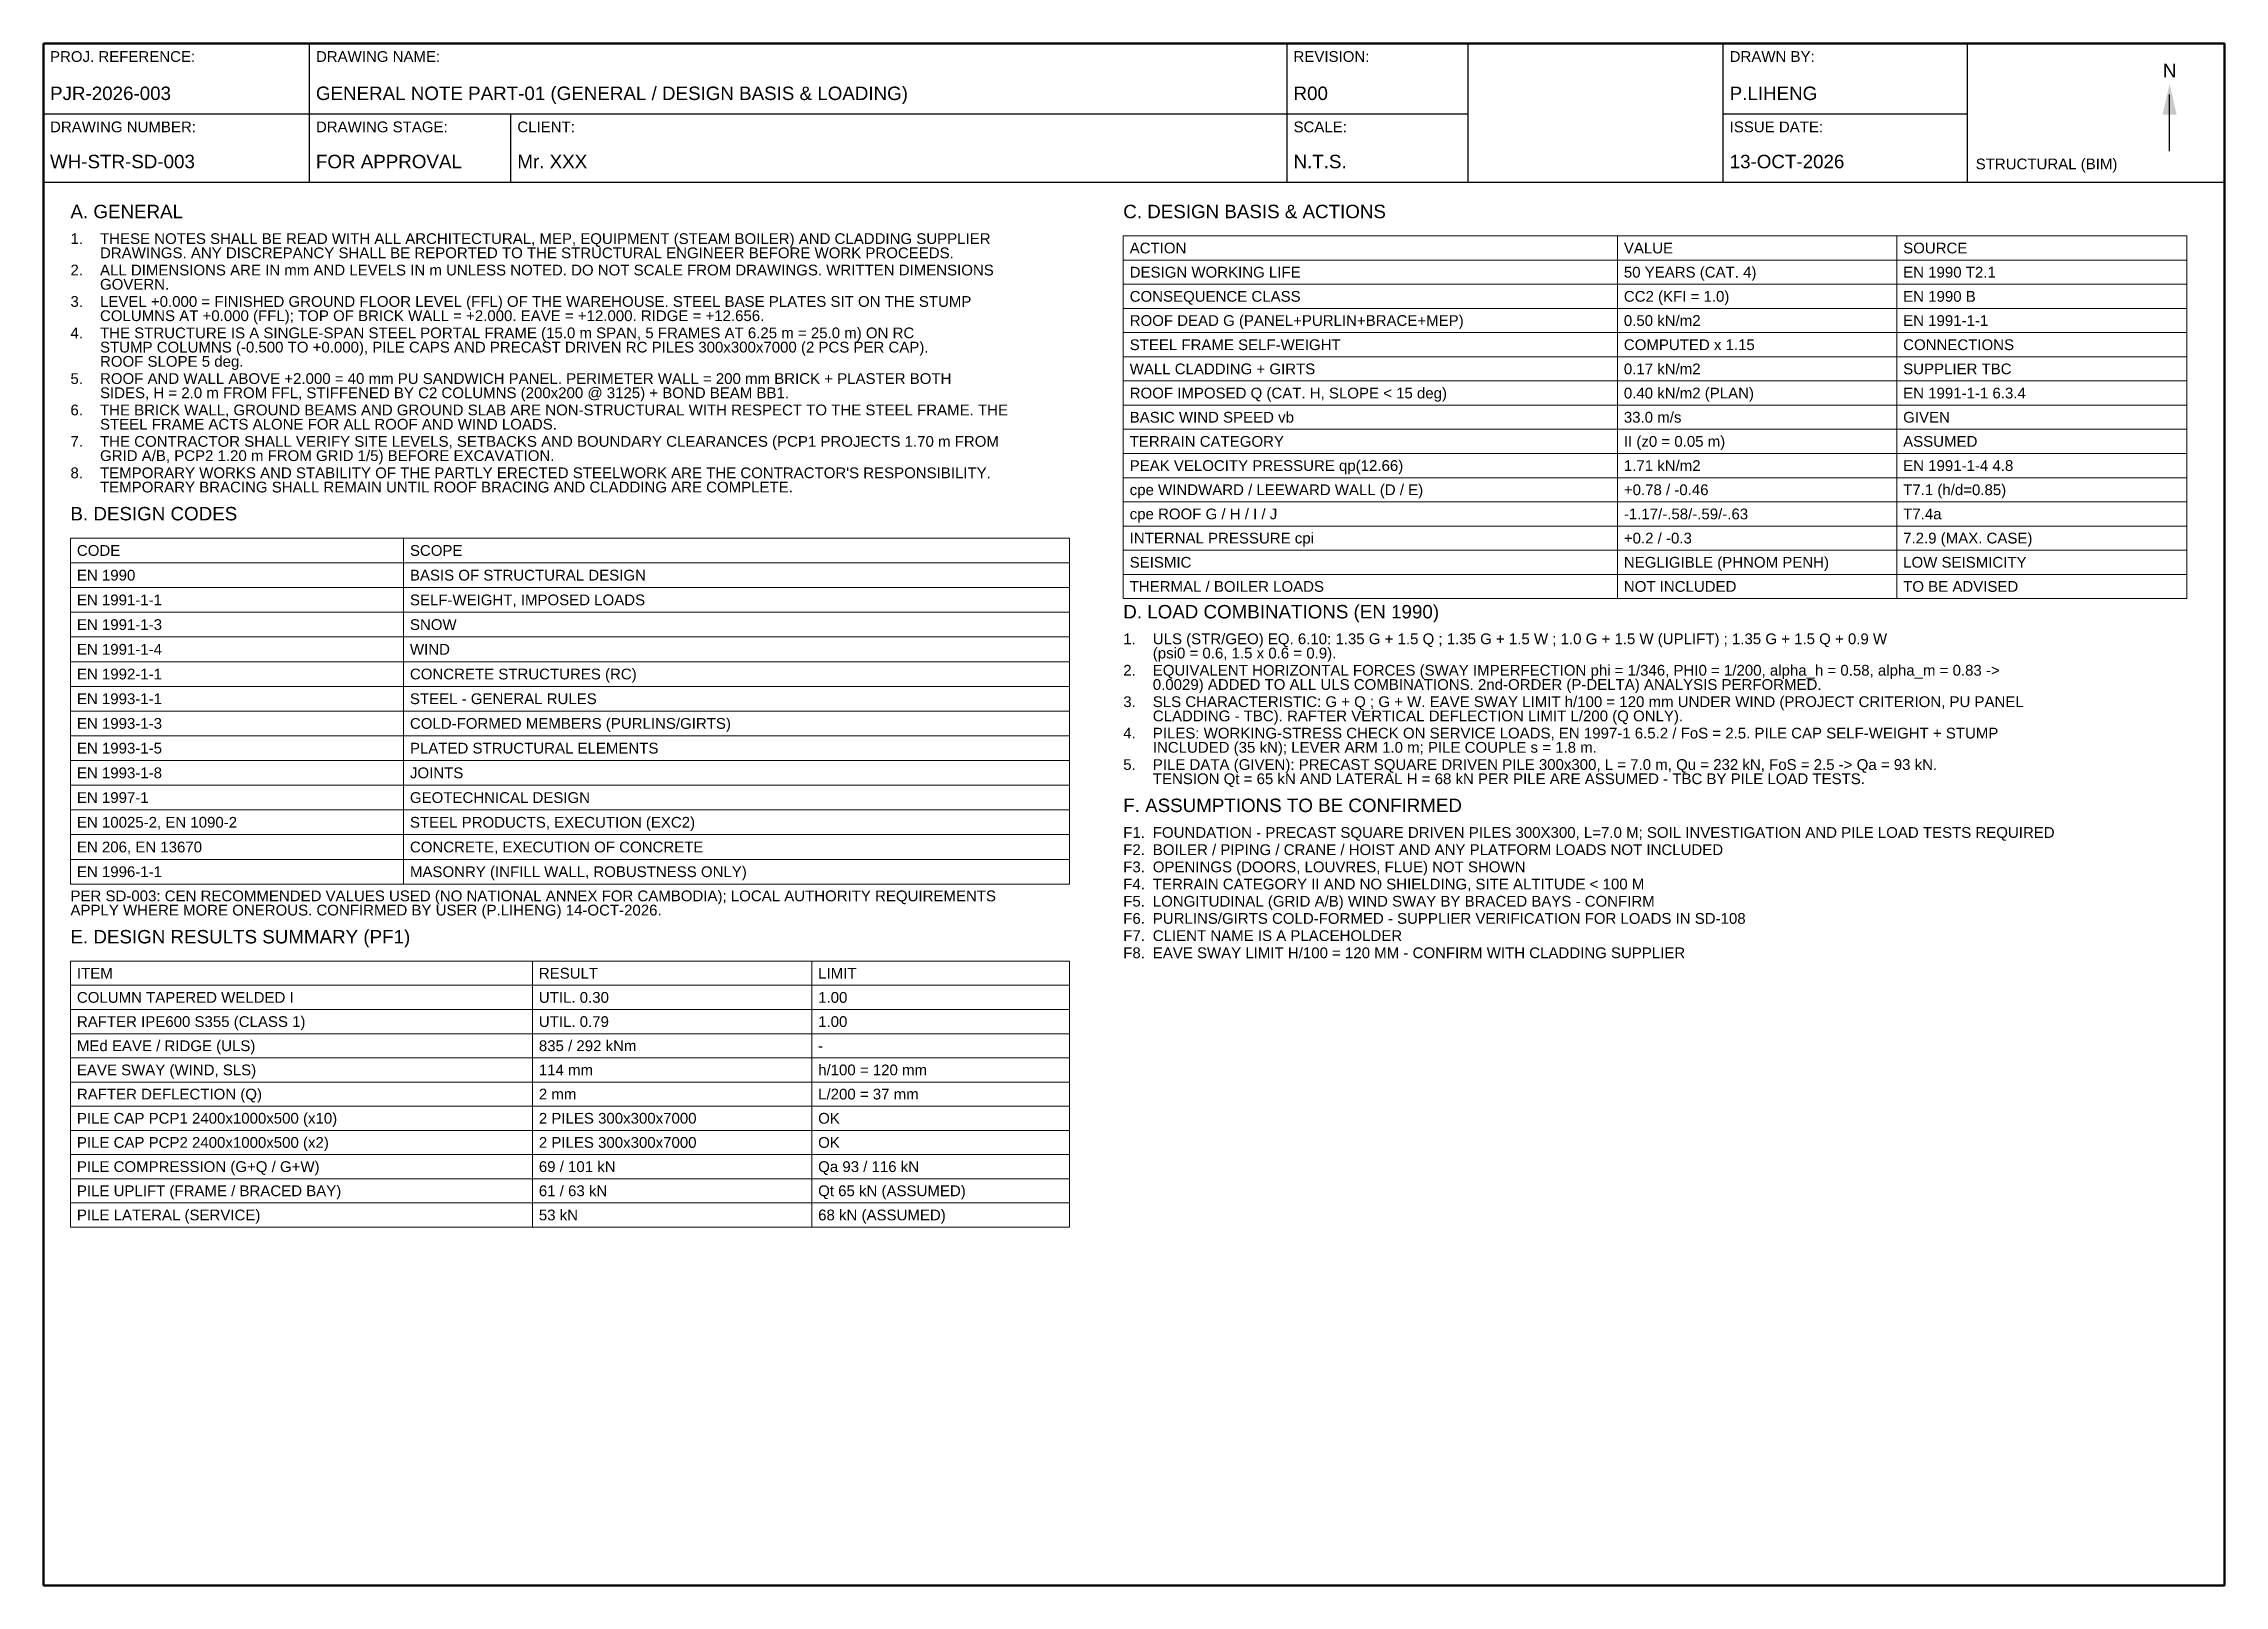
# Model space of a CAD drawing. Header units: millimetres. Extents: x 7 to 413, y 5 to 292.
import ezdxf
from ezdxf.enums import TextEntityAlignment as Align

# ---------------------------------------------------------------- set-up
doc = ezdxf.new("R2010")
doc.units = ezdxf.units.MM
for name, color, linetype, lineweight in [('S-ANNO-TABLE', 7, 'CONTINUOUS', 18), ('S-ANNO-TEXT', 7, 'CONTINUOUS', 18), ('S-TBLK-BORDER', 7, 'CONTINUOUS', 50), ('S-TBLK-LINE', 7, 'CONTINUOUS', 25), ('S-TBLK-TEXT', 7, 'CONTINUOUS', 18)]:
    doc.layers.add(name, color=color, linetype=linetype, lineweight=lineweight)
doc.styles.add('TEXT_2.0', font='arial.ttf')
doc.styles.add('TEXT_2.5', font='arial.ttf')

# ---------------------------------------------------------------- blocks, each defined once
blk = doc.blocks.new('STR_TITLEBLOCK_A3')
at = {"layer": 'S-TBLK-BORDER'}
blk.add_lwpolyline([(7, 5), (413, 5), (413, 292), (7, 292)], close=True, dxfattribs=at)
at = {"layer": 'S-TBLK-LINE'}
for p, q in [((56.5, 266.2), (56.5, 292)), ((238.5, 266.2), (238.5, 292)), ((272.2, 266.2), (272.2, 292)), ((319.7, 266.2), (319.7, 292)), ((365.2, 266.2), (365.2, 292)), ((402.8, 272), (402.8, 282.5)), ((7, 278.9), (272.2, 278.9)), ((94, 266.2), (94, 278.9)), ((319.7, 278.9), (365.2, 278.9)), ((7, 266.2), (413, 266.2))]:
    blk.add_line(p, q, dxfattribs=at)
blk.add_solid([(401.5, 278.8), (404.1, 278.8), (402.8, 284.5)], dxfattribs=at)
at = {"layer": 'S-TBLK-TEXT', "color": 8, "style": 'TEXT_2.0'}
for s, p in [('PROJ. REFERENCE:', (8.2, 288.6)), ('DRAWING NAME:', (57.7, 288.6)), ('REVISION:', (239.7, 288.6)), ('DRAWN BY:', (320.9, 288.6)), ('DRAWING NUMBER:', (8.2, 275.5)), ('DRAWING STAGE:', (57.7, 275.5)), ('CLIENT:', (95.2, 275.5)), ('SCALE:', (239.7, 275.5)), ('ISSUE DATE:', (320.9, 275.5))]:
    blk.add_text(s, height=2, dxfattribs=at).set_placement(p)
at = {"layer": 'S-TBLK-TEXT', "style": 'TEXT_2.5'}
blk.add_text('N', height=2.5, dxfattribs=at).set_placement((402.8, 287), align=Align.MIDDLE_CENTER)
at = {"layer": 'S-TBLK-TEXT', "style": 'TEXT_2.0'}
blk.add_text('STRUCTURAL (BIM)', height=2, dxfattribs=at).set_placement((366.7, 268.6))
at = {"layer": 'S-TBLK-TEXT', "style": 'TEXT_2.5'}
for tag, p in [('PROJ_REFERENCE', (8.2, 281.5)), ('DRAWING_NAME', (57.7, 281.5)), ('REVISION', (239.7, 281.5)), ('DRAWN_BY', (320.9, 281.5)), ('DRAWING_NUMBER', (8.2, 268.8)), ('DRAWING_STAGE', (57.7, 268.8)), ('CLIENT', (95.2, 268.8)), ('SCALE', (239.7, 268.8)), ('ISSUE_DATE', (320.9, 268.8))]:
    blk.add_attdef(tag, p, '', height=2.5, dxfattribs=at)

msp = doc.modelspace()

# ---------------------------------------------------------------- linework, layer by layer
at = {"layer": 'S-ANNO-TABLE'}
for points in [[(208, 251.7), (300, 251.7), (300, 256.2), (208, 256.2)], [(300, 251.7), (352, 251.7), (352, 256.2), (300, 256.2)], [(352, 251.7), (406, 251.7), (406, 256.2), (352, 256.2)], [(208, 247.2), (300, 247.2), (300, 251.7), (208, 251.7)], [(300, 247.2), (352, 247.2), (352, 251.7), (300, 251.7)], [(352, 247.2), (406, 247.2), (406, 251.7), (352, 251.7)], [(208, 242.7), (300, 242.7), (300, 247.2), (208, 247.2)], [(300, 242.7), (352, 242.7), (352, 247.2), (300, 247.2)], [(352, 242.7), (406, 242.7), (406, 247.2), (352, 247.2)], [(208, 238.2), (300, 238.2), (300, 242.7), (208, 242.7)], [(300, 238.2), (352, 238.2), (352, 242.7), (300, 242.7)], [(352, 238.2), (406, 238.2), (406, 242.7), (352, 242.7)], [(208, 233.7), (300, 233.7), (300, 238.2), (208, 238.2)], [(300, 233.7), (352, 233.7), (352, 238.2), (300, 238.2)], [(352, 233.7), (406, 233.7), (406, 238.2), (352, 238.2)], [(208, 229.2), (300, 229.2), (300, 233.7), (208, 233.7)], [(300, 229.2), (352, 229.2), (352, 233.7), (300, 233.7)], [(352, 229.2), (406, 229.2), (406, 233.7), (352, 233.7)], [(208, 224.7), (300, 224.7), (300, 229.2), (208, 229.2)], [(300, 224.7), (352, 224.7), (352, 229.2), (300, 229.2)], [(352, 224.7), (406, 224.7), (406, 229.2), (352, 229.2)], [(208, 220.2), (300, 220.2), (300, 224.7), (208, 224.7)], [(300, 220.2), (352, 220.2), (352, 224.7), (300, 224.7)], [(352, 220.2), (406, 220.2), (406, 224.7), (352, 224.7)], [(208, 215.7), (300, 215.7), (300, 220.2), (208, 220.2)], [(300, 215.7), (352, 215.7), (352, 220.2), (300, 220.2)], [(352, 215.7), (406, 215.7), (406, 220.2), (352, 220.2)], [(208, 211.2), (300, 211.2), (300, 215.7), (208, 215.7)], [(300, 211.2), (352, 211.2), (352, 215.7), (300, 215.7)], [(352, 211.2), (406, 211.2), (406, 215.7), (352, 215.7)], [(208, 206.7), (300, 206.7), (300, 211.2), (208, 211.2)], [(300, 206.7), (352, 206.7), (352, 211.2), (300, 211.2)], [(352, 206.7), (406, 206.7), (406, 211.2), (352, 211.2)], [(208, 202.2), (300, 202.2), (300, 206.7), (208, 206.7)], [(300, 202.2), (352, 202.2), (352, 206.7), (300, 206.7)], [(352, 202.2), (406, 202.2), (406, 206.7), (352, 206.7)], [(12, 195.35), (74, 195.35), (74, 199.95), (12, 199.95)], [(74, 195.35), (198, 195.35), (198, 199.95), (74, 199.95)], [(208, 197.7), (300, 197.7), (300, 202.2), (208, 202.2)], [(300, 197.7), (352, 197.7), (352, 202.2), (300, 202.2)], [(352, 197.7), (406, 197.7), (406, 202.2), (352, 202.2)], [(12, 190.75), (74, 190.75), (74, 195.35), (12, 195.35)], [(74, 190.75), (198, 190.75), (198, 195.35), (74, 195.35)], [(208, 193.2), (300, 193.2), (300, 197.7), (208, 197.7)], [(300, 193.2), (352, 193.2), (352, 197.7), (300, 197.7)], [(352, 193.2), (406, 193.2), (406, 197.7), (352, 197.7)], [(208, 188.7), (300, 188.7), (300, 193.2), (208, 193.2)], [(300, 188.7), (352, 188.7), (352, 193.2), (300, 193.2)], [(352, 188.7), (406, 188.7), (406, 193.2), (352, 193.2)], [(12, 186.15), (74, 186.15), (74, 190.75), (12, 190.75)], [(74, 186.15), (198, 186.15), (198, 190.75), (74, 190.75)], [(12, 181.55), (74, 181.55), (74, 186.15), (12, 186.15)], [(74, 181.55), (198, 181.55), (198, 186.15), (74, 186.15)], [(12, 176.95), (74, 176.95), (74, 181.55), (12, 181.55)], [(74, 176.95), (198, 176.95), (198, 181.55), (74, 181.55)], [(12, 172.35), (74, 172.35), (74, 176.95), (12, 176.95)], [(74, 172.35), (198, 172.35), (198, 176.95), (74, 176.95)], [(12, 167.75), (74, 167.75), (74, 172.35), (12, 172.35)], [(74, 167.75), (198, 167.75), (198, 172.35), (74, 172.35)], [(12, 163.15), (74, 163.15), (74, 167.75), (12, 167.75)], [(74, 163.15), (198, 163.15), (198, 167.75), (74, 167.75)], [(12, 158.55), (74, 158.55), (74, 163.15), (12, 163.15)], [(74, 158.55), (198, 158.55), (198, 163.15), (74, 163.15)], [(12, 153.95), (74, 153.95), (74, 158.55), (12, 158.55)], [(74, 153.95), (198, 153.95), (198, 158.55), (74, 158.55)], [(12, 149.35), (74, 149.35), (74, 153.95), (12, 153.95)], [(74, 149.35), (198, 149.35), (198, 153.95), (74, 153.95)], [(12, 144.75), (74, 144.75), (74, 149.35), (12, 149.35)], [(74, 144.75), (198, 144.75), (198, 149.35), (74, 149.35)], [(12, 140.15), (74, 140.15), (74, 144.75), (12, 144.75)], [(74, 140.15), (198, 140.15), (198, 144.75), (74, 144.75)], [(12, 135.55), (74, 135.55), (74, 140.15), (12, 140.15)], [(74, 135.55), (198, 135.55), (198, 140.15), (74, 140.15)], [(12, 116.7), (98, 116.7), (98, 121.2), (12, 121.2)], [(98, 116.7), (150, 116.7), (150, 121.2), (98, 121.2)], [(150, 116.7), (198, 116.7), (198, 121.2), (150, 121.2)], [(12, 112.2), (98, 112.2), (98, 116.7), (12, 116.7)], [(98, 112.2), (150, 112.2), (150, 116.7), (98, 116.7)], [(150, 112.2), (198, 112.2), (198, 116.7), (150, 116.7)], [(12, 107.7), (98, 107.7), (98, 112.2), (12, 112.2)], [(98, 107.7), (150, 107.7), (150, 112.2), (98, 112.2)], [(150, 107.7), (198, 107.7), (198, 112.2), (150, 112.2)], [(12, 103.2), (98, 103.2), (98, 107.7), (12, 107.7)], [(98, 103.2), (150, 103.2), (150, 107.7), (98, 107.7)], [(150, 103.2), (198, 103.2), (198, 107.7), (150, 107.7)], [(12, 98.7), (98, 98.7), (98, 103.2), (12, 103.2)], [(98, 98.7), (150, 98.7), (150, 103.2), (98, 103.2)], [(150, 98.7), (198, 98.7), (198, 103.2), (150, 103.2)], [(12, 94.2), (98, 94.2), (98, 98.7), (12, 98.7)], [(98, 94.2), (150, 94.2), (150, 98.7), (98, 98.7)], [(150, 94.2), (198, 94.2), (198, 98.7), (150, 98.7)], [(12, 89.7), (98, 89.7), (98, 94.2), (12, 94.2)], [(98, 89.7), (150, 89.7), (150, 94.2), (98, 94.2)], [(150, 89.7), (198, 89.7), (198, 94.2), (150, 94.2)], [(12, 85.2), (98, 85.2), (98, 89.7), (12, 89.7)], [(98, 85.2), (150, 85.2), (150, 89.7), (98, 89.7)], [(150, 85.2), (198, 85.2), (198, 89.7), (150, 89.7)], [(12, 80.7), (98, 80.7), (98, 85.2), (12, 85.2)], [(98, 80.7), (150, 80.7), (150, 85.2), (98, 85.2)], [(150, 80.7), (198, 80.7), (198, 85.2), (150, 85.2)], [(12, 76.2), (98, 76.2), (98, 80.7), (12, 80.7)], [(98, 76.2), (150, 76.2), (150, 80.7), (98, 80.7)], [(150, 76.2), (198, 76.2), (198, 80.7), (150, 80.7)], [(12, 71.7), (98, 71.7), (98, 76.2), (12, 76.2)], [(98, 71.7), (150, 71.7), (150, 76.2), (98, 76.2)], [(150, 71.7), (198, 71.7), (198, 76.2), (150, 76.2)]]:
    msp.add_lwpolyline(points, close=True, dxfattribs=at)

# ---------------------------------------------------------------- block references
at = {"layer": 'S-TBLK-LINE'}
msp.add_blockref('STR_TITLEBLOCK_A3', (0, 0), dxfattribs=at).add_auto_attribs({'PROJ_REFERENCE': 'PJR-2026-003', 'DRAWING_NAME': 'GENERAL NOTE PART-01 (GENERAL / DESIGN BASIS & LOADING)', 'REVISION': 'R00', 'DRAWN_BY': 'P.LIHENG', 'DRAWING_NUMBER': 'WH-STR-SD-003', 'DRAWING_STAGE': 'FOR APPROVAL', 'CLIENT': 'Mr. XXX', 'SCALE': 'N.T.S.', 'ISSUE_DATE': '13-OCT-2026'})

# ---------------------------------------------------------------- texts
at = {"layer": 'S-ANNO-TEXT'}
for s, height, style, p in [('A. GENERAL', 2.5, 'TEXT_2.5', (12, 259.5)), ('C. DESIGN BASIS & ACTIONS', 2.5, 'TEXT_2.5', (208, 259.5)), ('1.', 2, 'TEXT_2.0', (12, 254.7)), ('THESE NOTES SHALL BE READ WITH ALL ARCHITECTURAL, MEP, EQUIPMENT (STEAM BOILER) AND CLADDING SUPPLIER', 2, 'TEXT_2.0', (17.5, 254.7)), ('DRAWINGS. ANY DISCREPANCY SHALL BE REPORTED TO THE STRUCTURAL ENGINEER BEFORE WORK PROCEEDS.', 2, 'TEXT_2.0', (17.5, 252.05)), ('ACTION', 2, 'TEXT_2.0', (209.2, 252.95)), ('VALUE', 2, 'TEXT_2.0', (301.2, 252.95)), ('SOURCE', 2, 'TEXT_2.0', (353.2, 252.95)), ('2.', 2, 'TEXT_2.0', (12, 248.85)), ('ALL DIMENSIONS ARE IN mm AND LEVELS IN m UNLESS NOTED. DO NOT SCALE FROM DRAWINGS. WRITTEN DIMENSIONS', 2, 'TEXT_2.0', (17.5, 248.85)), ('GOVERN.', 2, 'TEXT_2.0', (17.5, 246.2)), ('DESIGN WORKING LIFE', 2, 'TEXT_2.0', (209.2, 248.45)), ('50 YEARS (CAT. 4)', 2, 'TEXT_2.0', (301.2, 248.45)), ('EN 1990 T2.1', 2, 'TEXT_2.0', (353.2, 248.45)), ('3.', 2, 'TEXT_2.0', (12, 243)), ('LEVEL +0.000 = FINISHED GROUND FLOOR LEVEL (FFL) OF THE WAREHOUSE. STEEL BASE PLATES SIT ON THE STUMP', 2, 'TEXT_2.0', (17.5, 243)), ('CONSEQUENCE CLASS', 2, 'TEXT_2.0', (209.2, 243.95)), ('CC2 (KFI = 1.0)', 2, 'TEXT_2.0', (301.2, 243.95)), ('EN 1990 B', 2, 'TEXT_2.0', (353.2, 243.95)), ('COLUMNS AT +0.000 (FFL); TOP OF BRICK WALL = +2.000. EAVE = +12.000. RIDGE = +12.656.', 2, 'TEXT_2.0', (17.5, 240.35)), ('ROOF DEAD G (PANEL+PURLIN+BRACE+MEP)', 2, 'TEXT_2.0', (209.2, 239.45)), ('0.50 kN/m2', 2, 'TEXT_2.0', (301.2, 239.45)), ('EN 1991-1-1', 2, 'TEXT_2.0', (353.2, 239.45)), ('4.', 2, 'TEXT_2.0', (12, 237.15)), ('THE STRUCTURE IS A SINGLE-SPAN STEEL PORTAL FRAME (15.0 m SPAN, 5 FRAMES AT 6.25 m = 25.0 m) ON RC', 2, 'TEXT_2.0', (17.5, 237.15)), ('STUMP COLUMNS (-0.500 TO +0.000), PILE CAPS AND PRECAST DRIVEN RC PILES 300x300x7000 (2 PCS PER CAP).', 2, 'TEXT_2.0', (17.5, 234.5)), ('STEEL FRAME SELF-WEIGHT', 2, 'TEXT_2.0', (209.2, 234.95)), ('COMPUTED x 1.15', 2, 'TEXT_2.0', (301.2, 234.95)), ('CONNECTIONS', 2, 'TEXT_2.0', (353.2, 234.95)), ('ROOF SLOPE 5 deg.', 2, 'TEXT_2.0', (17.5, 231.85)), ('WALL CLADDING + GIRTS', 2, 'TEXT_2.0', (209.2, 230.45)), ('0.17 kN/m2', 2, 'TEXT_2.0', (301.2, 230.45)), ('SUPPLIER TBC', 2, 'TEXT_2.0', (353.2, 230.45)), ('5.', 2, 'TEXT_2.0', (12, 228.65)), ('SIDES, H = 2.0 m FROM FFL, STIFFENED BY C2 COLUMNS (200x200 @ 3125) + BOND BEAM BB1.', 2, 'TEXT_2.0', (17.5, 226)), ('ROOF AND WALL ABOVE +2.000 = 40 mm PU SANDWICH PANEL. PERIMETER WALL = 200 mm BRICK + PLASTER BOTH', 2, 'TEXT_2.0', (17.5, 228.65)), ('ROOF IMPOSED Q (CAT. H, SLOPE < 15 deg)', 2, 'TEXT_2.0', (209.2, 225.95)), ('0.40 kN/m2 (PLAN)', 2, 'TEXT_2.0', (301.2, 225.95)), ('EN 1991-1-1 6.3.4', 2, 'TEXT_2.0', (353.2, 225.95)), ('6.', 2, 'TEXT_2.0', (12, 222.8)), ('THE BRICK WALL, GROUND BEAMS AND GROUND SLAB ARE NON-STRUCTURAL WITH RESPECT TO THE STEEL FRAME. THE', 2, 'TEXT_2.0', (17.5, 222.8)), ('BASIC WIND SPEED vb', 2, 'TEXT_2.0', (209.2, 221.45)), ('33.0 m/s', 2, 'TEXT_2.0', (301.2, 221.45)), ('GIVEN', 2, 'TEXT_2.0', (353.2, 221.45)), ('STEEL FRAME ACTS ALONE FOR ALL ROOF AND WIND LOADS.', 2, 'TEXT_2.0', (17.5, 220.15)), ('7.', 2, 'TEXT_2.0', (12, 216.95)), ('THE CONTRACTOR SHALL VERIFY SITE LEVELS, SETBACKS AND BOUNDARY CLEARANCES (PCP1 PROJECTS 1.70 m FROM', 2, 'TEXT_2.0', (17.5, 216.95)), ('GRID A/B, PCP2 1.20 m FROM GRID 1/5) BEFORE EXCAVATION.', 2, 'TEXT_2.0', (17.5, 214.3)), ('TERRAIN CATEGORY', 2, 'TEXT_2.0', (209.2, 216.95)), ('II (z0 = 0.05 m)', 2, 'TEXT_2.0', (301.2, 216.95)), ('ASSUMED', 2, 'TEXT_2.0', (353.2, 216.95)), ('8.', 2, 'TEXT_2.0', (12, 211.1)), ("TEMPORARY WORKS AND STABILITY OF THE PARTLY ERECTED STEELWORK ARE THE CONTRACTOR'S RESPONSIBILITY.", 2, 'TEXT_2.0', (17.5, 211.1)), ('PEAK VELOCITY PRESSURE qp(12.66)', 2, 'TEXT_2.0', (209.2, 212.45)), ('1.71 kN/m2', 2, 'TEXT_2.0', (301.2, 212.45)), ('EN 1991-1-4 4.8', 2, 'TEXT_2.0', (353.2, 212.45)), ('TEMPORARY BRACING SHALL REMAIN UNTIL ROOF BRACING AND CLADDING ARE COMPLETE.', 2, 'TEXT_2.0', (17.5, 208.45)), ('cpe WINDWARD / LEEWARD WALL (D / E)', 2, 'TEXT_2.0', (209.2, 207.95)), ('+0.78 / -0.46', 2, 'TEXT_2.0', (301.2, 207.95)), ('T7.1 (h/d=0.85)', 2, 'TEXT_2.0', (353.2, 207.95)), ('B. DESIGN CODES', 2.5, 'TEXT_2.5', (12, 203.25)), ('cpe ROOF G / H / I / J', 2, 'TEXT_2.0', (209.2, 203.45)), ('-1.17/-.58/-.59/-.63', 2, 'TEXT_2.0', (301.2, 203.45)), ('T7.4a', 2, 'TEXT_2.0', (353.2, 203.45)), ('INTERNAL PRESSURE cpi', 2, 'TEXT_2.0', (209.2, 198.95)), ('+0.2 / -0.3', 2, 'TEXT_2.0', (301.2, 198.95)), ('7.2.9 (MAX. CASE)', 2, 'TEXT_2.0', (353.2, 198.95)), ('CODE', 2, 'TEXT_2.0', (13.2, 196.65)), ('SCOPE', 2, 'TEXT_2.0', (75.2, 196.65)), ('SEISMIC', 2, 'TEXT_2.0', (209.2, 194.45)), ('NEGLIGIBLE (PHNOM PENH)', 2, 'TEXT_2.0', (301.2, 194.45)), ('LOW SEISMICITY', 2, 'TEXT_2.0', (353.2, 194.45)), ('EN 1990', 2, 'TEXT_2.0', (13.2, 192.05)), ('BASIS OF STRUCTURAL DESIGN', 2, 'TEXT_2.0', (75.2, 192.05)), ('THERMAL / BOILER LOADS', 2, 'TEXT_2.0', (209.2, 189.95)), ('NOT INCLUDED', 2, 'TEXT_2.0', (301.2, 189.95)), ('TO BE ADVISED', 2, 'TEXT_2.0', (353.2, 189.95)), ('EN 1991-1-1', 2, 'TEXT_2.0', (13.2, 187.45)), ('SELF-WEIGHT, IMPOSED LOADS', 2, 'TEXT_2.0', (75.2, 187.45)), ('D. LOAD COMBINATIONS (EN 1990)', 2.5, 'TEXT_2.5', (208, 185)), ('EN 1991-1-3', 2, 'TEXT_2.0', (13.2, 182.85)), ('SNOW', 2, 'TEXT_2.0', (75.2, 182.85)), ('EN 1991-1-4', 2, 'TEXT_2.0', (13.2, 178.25)), ('WIND', 2, 'TEXT_2.0', (75.2, 178.25)), ('1.', 2, 'TEXT_2.0', (208, 180.2)), ('(psi0 = 0.6, 1.5 x 0.6 = 0.9).', 2, 'TEXT_2.0', (213.5, 177.55)), ('ULS (STR/GEO) EQ. 6.10: 1.35 G + 1.5 Q ; 1.35 G + 1.5 W ; 1.0 G + 1.5 W (UPLIFT) ; 1.35 G + 1.5 Q + 0.9 W', 2, 'TEXT_2.0', (213.5, 180.2)), ('EN 1992-1-1', 2, 'TEXT_2.0', (13.2, 173.65)), ('CONCRETE STRUCTURES (RC)', 2, 'TEXT_2.0', (75.2, 173.65)), ('2.', 2, 'TEXT_2.0', (208, 174.35)), ('EQUIVALENT HORIZONTAL FORCES (SWAY IMPERFECTION phi = 1/346, PHI0 = 1/200, alpha_h = 0.58, alpha_m = 0.83 ->', 2, 'TEXT_2.0', (213.5, 174.35)), ('EN 1993-1-1', 2, 'TEXT_2.0', (13.2, 169.05)), ('STEEL - GENERAL RULES', 2, 'TEXT_2.0', (75.2, 169.05)), ('3.', 2, 'TEXT_2.0', (208, 168.5)), ('0.0029) ADDED TO ALL ULS COMBINATIONS. 2nd-ORDER (P-DELTA) ANALYSIS PERFORMED.', 2, 'TEXT_2.0', (213.5, 171.7)), ('SLS CHARACTERISTIC: G + Q ; G + W. EAVE SWAY LIMIT h/100 = 120 mm UNDER WIND (PROJECT CRITERION, PU PANEL', 2, 'TEXT_2.0', (213.5, 168.5)), ('EN 1993-1-3', 2, 'TEXT_2.0', (13.2, 164.45)), ('COLD-FORMED MEMBERS (PURLINS/GIRTS)', 2, 'TEXT_2.0', (75.2, 164.45)), ('CLADDING - TBC). RAFTER VERTICAL DEFLECTION LIMIT L/200 (Q ONLY).', 2, 'TEXT_2.0', (213.5, 165.85)), ('4.', 2, 'TEXT_2.0', (208, 162.65)), ('PILES: WORKING-STRESS CHECK ON SERVICE LOADS, EN 1997-1 6.5.2 / FoS = 2.5. PILE CAP SELF-WEIGHT + STUMP', 2, 'TEXT_2.0', (213.5, 162.65)), ('EN 1993-1-5', 2, 'TEXT_2.0', (13.2, 159.85)), ('PLATED STRUCTURAL ELEMENTS', 2, 'TEXT_2.0', (75.2, 159.85)), ('5.', 2, 'TEXT_2.0', (208, 156.8)), ('PILE DATA (GIVEN): PRECAST SQUARE DRIVEN PILE 300x300, L = 7.0 m, Qu = 232 kN, FoS = 2.5 -> Qa = 93 kN.', 2, 'TEXT_2.0', (213.5, 156.8)), ('INCLUDED (35 kN); LEVER ARM 1.0 m; PILE COUPLE s = 1.8 m.', 2, 'TEXT_2.0', (213.5, 160)), ('EN 1993-1-8', 2, 'TEXT_2.0', (13.2, 155.25)), ('JOINTS', 2, 'TEXT_2.0', (75.2, 155.25)), ('TENSION Qt = 65 kN AND LATERAL H = 68 kN PER PILE ARE ASSUMED - TBC BY PILE LOAD TESTS.', 2, 'TEXT_2.0', (213.5, 154.15)), ('EN 1997-1', 2, 'TEXT_2.0', (13.2, 150.65)), ('GEOTECHNICAL DESIGN', 2, 'TEXT_2.0', (75.2, 150.65)), ('F. ASSUMPTIONS TO BE CONFIRMED', 2.5, 'TEXT_2.5', (208, 148.95)), ('EN 10025-2, EN 1090-2', 2, 'TEXT_2.0', (13.2, 146.05)), ('STEEL PRODUCTS, EXECUTION (EXC2)', 2, 'TEXT_2.0', (75.2, 146.05)), ('FOUNDATION - PRECAST SQUARE DRIVEN PILES 300X300, L=7.0 M; SOIL INVESTIGATION AND PILE LOAD TESTS REQUIRED', 2, 'TEXT_2.0', (213.5, 144.15)), ('EN 206, EN 13670', 2, 'TEXT_2.0', (13.2, 141.45)), ('CONCRETE, EXECUTION OF CONCRETE', 2, 'TEXT_2.0', (75.2, 141.45)), ('F1.', 2, 'TEXT_2.0', (208, 144.15)), ('F2.', 2, 'TEXT_2.0', (208, 140.95)), ('BOILER / PIPING / CRANE / HOIST AND ANY PLATFORM LOADS NOT INCLUDED', 2, 'TEXT_2.0', (213.5, 140.95)), ('EN 1996-1-1', 2, 'TEXT_2.0', (13.2, 136.85)), ('MASONRY (INFILL WALL, ROBUSTNESS ONLY)', 2, 'TEXT_2.0', (75.2, 136.85)), ('F3.', 2, 'TEXT_2.0', (208, 137.75)), ('OPENINGS (DOORS, LOUVRES, FLUE) NOT SHOWN', 2, 'TEXT_2.0', (213.5, 137.75)), ('PER SD-003: CEN RECOMMENDED VALUES USED (NO NATIONAL ANNEX FOR CAMBODIA); LOCAL AUTHORITY REQUIREMENTS', 2, 'TEXT_2.0', (12, 132.35)), ('F4.', 2, 'TEXT_2.0', (208, 134.55)), ('TERRAIN CATEGORY II AND NO SHIELDING, SITE ALTITUDE < 100 M', 2, 'TEXT_2.0', (213.5, 134.55)), ('APPLY WHERE MORE ONEROUS. CONFIRMED BY USER (P.LIHENG) 14-OCT-2026.', 2, 'TEXT_2.0', (12, 129.7)), ('F5.', 2, 'TEXT_2.0', (208, 131.35)), ('F6.', 2, 'TEXT_2.0', (208, 128.15)), ('LONGITUDINAL (GRID A/B) WIND SWAY BY BRACED BAYS - CONFIRM', 2, 'TEXT_2.0', (213.5, 131.35)), ('PURLINS/GIRTS COLD-FORMED - SUPPLIER VERIFICATION FOR LOADS IN SD-108', 2, 'TEXT_2.0', (213.5, 128.15)), ('E. DESIGN RESULTS SUMMARY (PF1)', 2.5, 'TEXT_2.5', (12, 124.5)), ('F7.', 2, 'TEXT_2.0', (208, 124.95)), ('CLIENT NAME IS A PLACEHOLDER', 2, 'TEXT_2.0', (213.5, 124.95)), ('F8.', 2, 'TEXT_2.0', (208, 121.75)), ('EAVE SWAY LIMIT H/100 = 120 MM - CONFIRM WITH CLADDING SUPPLIER', 2, 'TEXT_2.0', (213.5, 121.75)), ('ITEM', 2, 'TEXT_2.0', (13.2, 117.95)), ('RESULT', 2, 'TEXT_2.0', (99.2, 117.95)), ('LIMIT', 2, 'TEXT_2.0', (151.2, 117.95)), ('COLUMN TAPERED WELDED I', 2, 'TEXT_2.0', (13.2, 113.45)), ('UTIL. 0.30', 2, 'TEXT_2.0', (99.2, 113.45)), ('1.00', 2, 'TEXT_2.0', (151.2, 113.45)), ('RAFTER IPE600 S355 (CLASS 1)', 2, 'TEXT_2.0', (13.2, 108.95)), ('UTIL. 0.79', 2, 'TEXT_2.0', (99.2, 108.95)), ('1.00', 2, 'TEXT_2.0', (151.2, 108.95)), ('MEd EAVE / RIDGE (ULS)', 2, 'TEXT_2.0', (13.2, 104.45)), ('835 / 292 kNm', 2, 'TEXT_2.0', (99.2, 104.45)), ('EAVE SWAY (WIND, SLS)', 2, 'TEXT_2.0', (13.2, 99.95)), ('114 mm', 2, 'TEXT_2.0', (99.2, 99.95)), ('-', 2, 'TEXT_2.0', (151.2, 104.45)), ('h/100 = 120 mm', 2, 'TEXT_2.0', (151.2, 99.95)), ('RAFTER DEFLECTION (Q)', 2, 'TEXT_2.0', (13.2, 95.45)), ('2 mm', 2, 'TEXT_2.0', (99.2, 95.45)), ('L/200 = 37 mm', 2, 'TEXT_2.0', (151.2, 95.45)), ('PILE CAP PCP1 2400x1000x500 (x10)', 2, 'TEXT_2.0', (13.2, 90.95)), ('2 PILES 300x300x7000', 2, 'TEXT_2.0', (99.2, 90.95)), ('OK', 2, 'TEXT_2.0', (151.2, 90.95)), ('PILE CAP PCP2 2400x1000x500 (x2)', 2, 'TEXT_2.0', (13.2, 86.45)), ('2 PILES 300x300x7000', 2, 'TEXT_2.0', (99.2, 86.45)), ('OK', 2, 'TEXT_2.0', (151.2, 86.45)), ('PILE COMPRESSION (G+Q / G+W)', 2, 'TEXT_2.0', (13.2, 81.95)), ('69 / 101 kN', 2, 'TEXT_2.0', (99.2, 81.95)), ('Qa 93 / 116 kN', 2, 'TEXT_2.0', (151.2, 81.95)), ('PILE UPLIFT (FRAME / BRACED BAY)', 2, 'TEXT_2.0', (13.2, 77.45)), ('61 / 63 kN', 2, 'TEXT_2.0', (99.2, 77.45)), ('Qt 65 kN (ASSUMED)', 2, 'TEXT_2.0', (151.2, 77.45)), ('PILE LATERAL (SERVICE)', 2, 'TEXT_2.0', (13.2, 72.95)), ('53 kN', 2, 'TEXT_2.0', (99.2, 72.95)), ('68 kN (ASSUMED)', 2, 'TEXT_2.0', (151.2, 72.95))]:
    msp.add_text(s, height=height, dxfattribs=dict(at, style=style)).set_placement(p)

doc.saveas('drawing.dxf')
